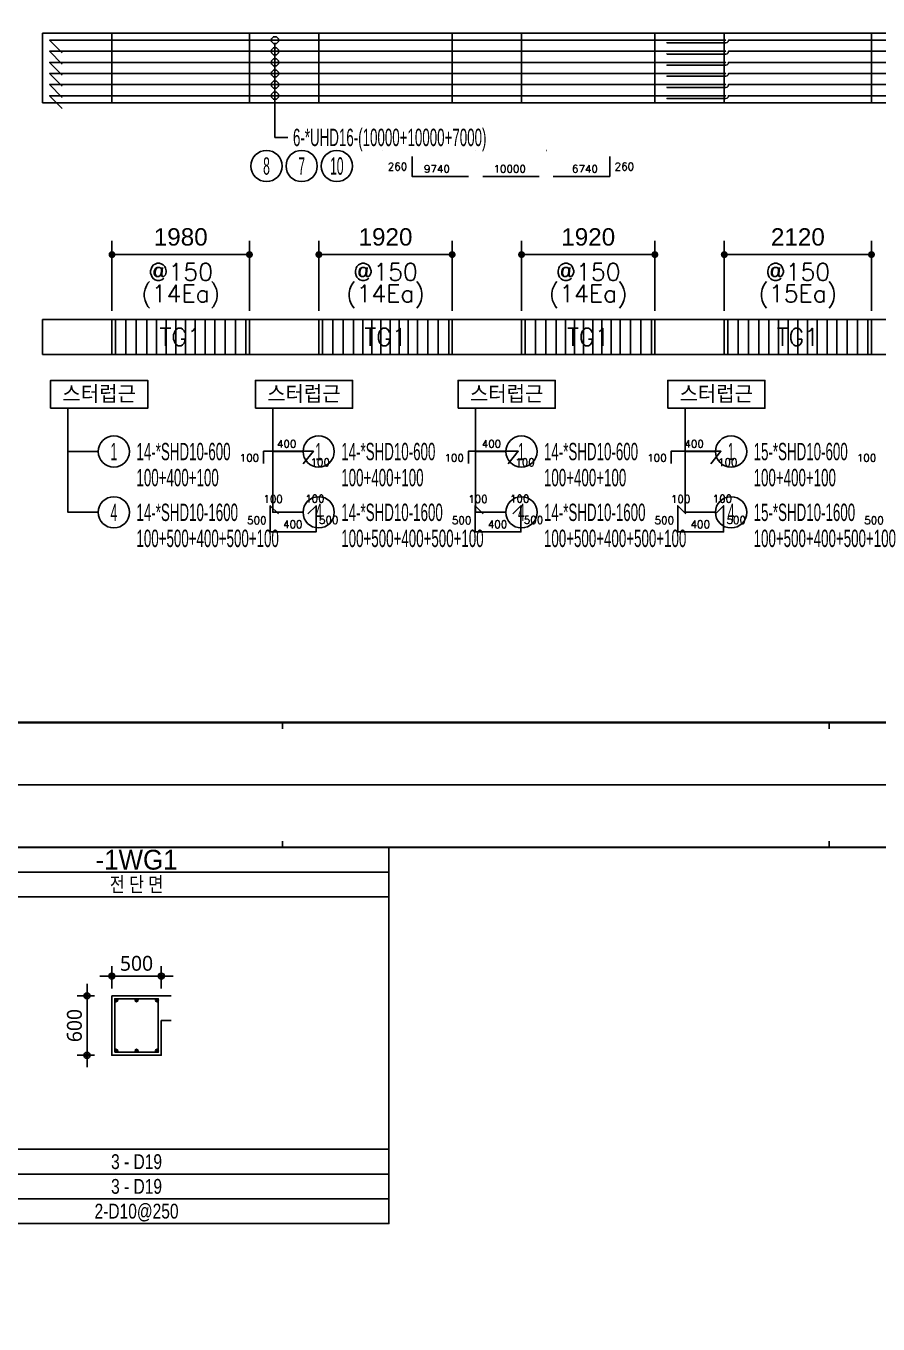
# Model space of a CAD drawing. Header units: millimetres. Extents: x 350420 to 672135, y -312840 to -44390.
# Drawn here: x 472335 to 484609, y -143151 to -124455 of the extents above; entities that cross this region are included whole.
import ezdxf
from ezdxf.enums import TextEntityAlignment as Align

# ---------------------------------------------------------------- set-up
doc = ezdxf.new("R2010")
doc.units = ezdxf.units.MM
doc.header["$LTSCALE"] = 65
doc.layers.get('Defpoints').update_dxf_attribs({"color": 145})
for name, color, linetype in [('00', 7, 'Continuous'), ('BAR', 2, 'Continuous'), ('BAR1', 3, 'Continuous'), ('BARR', 1, 'Continuous'), ('DIM', 7, 'Continuous'), ('LINE', 7, 'Continuous'), ('NAME-B', 6, 'Continuous'), ('RP_DIM', 7, 'Continuous'), ('RP_TAG', 7, 'Continuous'), ('XDIM', 7, 'Continuous'), ('XREBAR', 1, 'Continuous'), ('XSTRUCT', 2, 'Continuous'), ('XTAG', 7, 'Continuous'), ('보', 4, 'Continuous')]:
    doc.layers.add(name, color=color, linetype=linetype)
doc.layers.add('TEXT', color=3, linetype='Continuous', lineweight=9)
doc.styles.add('RPWK1', font='arial.ttf', dxfattribs={"bigfont": 'whgtxt.shx'})
doc.styles.add('RPWK2', font='romans.shx', dxfattribs={"bigfont": 'whgtxt.shx'})
doc.styles.get("Standard").update_dxf_attribs({"font": 'arial.ttf'})
doc.styles.add('XRebar', font='Romans.shx', dxfattribs={"bigfont": 'whgtxt.shx'})
doc.styles.add('돋음', font='Dotum.ttf')
doc.styles.add('맑은고딕', font='malgun.ttf')
doc.dimstyles.new('DIM_30', dxfattribs={"dimscale": 30, "dimtxt": 3, "dimasz": 1.2, "dimexe": 2, "dimexo": 1.5, "dimgap": 1, "dimtad": 1, "dimdec": 0, "dimdsep": 46, "dimtxsty": '맑은고딕', "dimblk1": 'DIMDOT', "dimblk2": 'DIMDOT', "dimsah": 1, "dimcen": 1, "dimdle": 2, "dimclrd": 7, "dimclre": 7, "dimclrt": 3, "dimadec": 0, "dimazin": 0, "dimtfac": 1, "dimtdec": 0, "dimtix": 1, "dimtmove": 2, "dimatfit": 3, "dimldrblk": 'DIMDOT', "dimfxl": 0, "dimtolj": 1, "dimarcsym": 0})
doc.dimstyles.new('XRebarm', dxfattribs={"dimscale": 100, "dimtxt": 2.5, "dimasz": 1, "dimexe": 2, "dimexo": 0, "dimgap": 1.25, "dimtad": 1, "dimdec": 0, "dimzin": 0, "dimdsep": 46, "dimtxsty": 'Standard', "dimblk": 'DOT', "dimcen": 0.09, "dimclrd": 7, "dimclre": 7, "dimclrt": 3, "dimadec": 0, "dimazin": 0, "dimtfac": 1, "dimtdec": 4, "dimtofl": 0, "dimtmove": 0, "dimatfit": 3, "dimfxl": 0, "dimtolj": 1, "dimtzin": 0, "dimarcsym": 0})

# ---------------------------------------------------------------- blocks, each defined once
blk = doc.blocks.new('_Dot')
at = {"color": 0, "linetype": 'ByBlock', "lineweight": -2}
blk.add_line((-0.5, 0), (-1, 0), dxfattribs=at)
at = {"color": 0, "linetype": 'ByBlock', "const_width": 0.5}
blk.add_lwpolyline([(-0.25, 0, 1), (0.25, 0, 1)], format="xyb", close=True, dxfattribs=at)
blk = doc.blocks.new('*D1305')
at = {"layer": 'Defpoints', "color": 0, "linetype": 'Continuous', "transparency": 16777216}
for p in [(475554, -127748), (473574, -128560), (475554, -128560)]:
    blk.add_point(p, dxfattribs=at).dxf.unprotected_set("ltscale", 0)
at = {"layer": 'XDIM', "color": 7, "linetype": 'Continuous', "lineweight": -2, "transparency": 16777216}
for p, q in [((473574, -128560), (473574, -127548)), ((475554, -128560), (475554, -127548)), ((473674, -127748), (475454, -127748))]:
    blk.add_line(p, q, dxfattribs=at).dxf.unprotected_set("ltscale", 0)
at = {"layer": 'XDIM', "color": 7, "linetype": 'Continuous', "lineweight": -2, "transparency": 16777216, "xscale": 100, "yscale": 100, "zscale": 100, "rotation": 180}
blk.add_blockref('_Dot', (473574, -127748), dxfattribs=at).dxf.unprotected_set("ltscale", 0)
at = {"layer": 'XDIM', "color": 7, "linetype": 'Continuous', "lineweight": -2, "transparency": 16777216, "xscale": 100, "yscale": 100, "zscale": 100}
blk.add_blockref('_Dot', (475554, -127748), dxfattribs=at).dxf.unprotected_set("ltscale", 0)
at = {"layer": 'XDIM', "color": 3, "linetype": 'Continuous', "transparency": 16777216, "insert": (474564, -127495), "char_height": 250, "attachment_point": 5}
blk.add_mtext('\\A1;1980', dxfattribs=at).dxf.unprotected_set("ltscale", 0)
blk = doc.blocks.new('*D1306')
at = {"layer": 'Defpoints', "color": 0, "linetype": 'Continuous', "transparency": 16777216}
for p in [(478474, -127748), (476554, -128560), (478474, -128560)]:
    blk.add_point(p, dxfattribs=at).dxf.unprotected_set("ltscale", 0)
at = {"layer": 'XDIM', "color": 7, "linetype": 'Continuous', "lineweight": -2, "transparency": 16777216}
for p, q in [((476554, -128560), (476554, -127548)), ((478474, -128560), (478474, -127548)), ((476654, -127748), (478374, -127748))]:
    blk.add_line(p, q, dxfattribs=at).dxf.unprotected_set("ltscale", 0)
at = {"layer": 'XDIM', "color": 7, "linetype": 'Continuous', "lineweight": -2, "transparency": 16777216, "xscale": 100, "yscale": 100, "zscale": 100, "rotation": 180}
blk.add_blockref('_Dot', (476554, -127748), dxfattribs=at).dxf.unprotected_set("ltscale", 0)
at = {"layer": 'XDIM', "color": 7, "linetype": 'Continuous', "lineweight": -2, "transparency": 16777216, "xscale": 100, "yscale": 100, "zscale": 100}
blk.add_blockref('_Dot', (478474, -127748), dxfattribs=at).dxf.unprotected_set("ltscale", 0)
at = {"layer": 'XDIM', "color": 3, "linetype": 'Continuous', "transparency": 16777216, "insert": (477514, -127495), "char_height": 250, "attachment_point": 5}
blk.add_mtext('\\A1;1920', dxfattribs=at).dxf.unprotected_set("ltscale", 0)
blk = doc.blocks.new('*D1307')
at = {"layer": 'Defpoints', "color": 0, "linetype": 'Continuous', "transparency": 16777216}
for p in [(481394, -127748), (479474, -128560), (481394, -128560)]:
    blk.add_point(p, dxfattribs=at).dxf.unprotected_set("ltscale", 0)
at = {"layer": 'XDIM', "color": 7, "linetype": 'Continuous', "lineweight": -2, "transparency": 16777216}
for p, q in [((479474, -128560), (479474, -127548)), ((481394, -128560), (481394, -127548)), ((479574, -127748), (481294, -127748))]:
    blk.add_line(p, q, dxfattribs=at).dxf.unprotected_set("ltscale", 0)
at = {"layer": 'XDIM', "color": 7, "linetype": 'Continuous', "lineweight": -2, "transparency": 16777216, "xscale": 100, "yscale": 100, "zscale": 100, "rotation": 180}
blk.add_blockref('_Dot', (479474, -127748), dxfattribs=at).dxf.unprotected_set("ltscale", 0)
at = {"layer": 'XDIM', "color": 7, "linetype": 'Continuous', "lineweight": -2, "transparency": 16777216, "xscale": 100, "yscale": 100, "zscale": 100}
blk.add_blockref('_Dot', (481394, -127748), dxfattribs=at).dxf.unprotected_set("ltscale", 0)
at = {"layer": 'XDIM', "color": 3, "linetype": 'Continuous', "transparency": 16777216, "insert": (480434, -127495), "char_height": 250, "attachment_point": 5}
blk.add_mtext('\\A1;1920', dxfattribs=at).dxf.unprotected_set("ltscale", 0)
blk = doc.blocks.new('*D1308')
at = {"layer": 'Defpoints', "color": 0, "linetype": 'Continuous', "transparency": 16777216}
for p in [(484514, -127748), (482394, -128560), (484514, -128560)]:
    blk.add_point(p, dxfattribs=at).dxf.unprotected_set("ltscale", 0)
at = {"layer": 'XDIM', "color": 7, "linetype": 'Continuous', "lineweight": -2, "transparency": 16777216}
for p, q in [((482394, -128560), (482394, -127548)), ((484514, -128560), (484514, -127548)), ((482494, -127748), (484414, -127748))]:
    blk.add_line(p, q, dxfattribs=at).dxf.unprotected_set("ltscale", 0)
at = {"layer": 'XDIM', "color": 7, "linetype": 'Continuous', "lineweight": -2, "transparency": 16777216, "xscale": 100, "yscale": 100, "zscale": 100, "rotation": 180}
blk.add_blockref('_Dot', (482394, -127748), dxfattribs=at).dxf.unprotected_set("ltscale", 0)
at = {"layer": 'XDIM', "color": 7, "linetype": 'Continuous', "lineweight": -2, "transparency": 16777216, "xscale": 100, "yscale": 100, "zscale": 100}
blk.add_blockref('_Dot', (484514, -127748), dxfattribs=at).dxf.unprotected_set("ltscale", 0)
at = {"layer": 'XDIM', "color": 3, "linetype": 'Continuous', "transparency": 16777216, "insert": (483454, -127495), "char_height": 250, "attachment_point": 5}
blk.add_mtext('\\A1;2120', dxfattribs=at).dxf.unprotected_set("ltscale", 0)
blk = doc.blocks.new('dhs_sheet2e')
at = {"color": 7}
for p, q in [((20500.6, 57331.7), (20500.6, 57531.5)), ((38004.8, 57331.7), (38004.8, 57531.5)), ((20500.6, 1997.6), (20500.6, 1797.9)), ((38004.8, 1997.6), (38004.8, 1797.9))]:
    blk.add_line(p, q, dxfattribs=at)
blk.add_lwpolyline([(84000, 0), (84000, 59329.4), (0, 59329.4), (0, 0)], close=True, dxfattribs=at)
at = {"color": 30, "const_width": 64.9}
blk.add_lwpolyline([(81003.6, 57331.7), (2996.4, 57331.7), (2996.4, 1997.6), (81003.6, 1997.6)], close=True, dxfattribs=at)
blk = doc.blocks.new('DFHDHBSD')
at = {"color": 255, "xscale": 0.5, "yscale": 0.5, "zscale": 0.5}
blk.add_blockref('dhs_sheet2e', (0, 0), dxfattribs=at)
blk = doc.blocks.new('BAR')
at = {"layer": 'BARR'}
h = blk.add_hatch(color=256, dxfattribs=at)
edge = h.paths.add_edge_path()
edge.add_arc((0, 0), 15, 0, 360)
blk.add_circle((0, 0), 15, dxfattribs=at)
blk = doc.blocks.new('DIMDOT')
at = {"layer": 'DIM', "linetype": 'Continuous'}
blk.add_line((-2, 0), (2, 0), dxfattribs=at)
for radius in [0.5, 0.25]:
    blk.add_circle((0, 0), radius, dxfattribs=at)
blk = doc.blocks.new('*D347')
at = {"layer": 'Defpoints', "color": 0, "transparency": 16777216}
for p in [(104330, -17199), (104330, -17399), (104830, -17399)]:
    blk.add_point(p, dxfattribs=at)
at = {"layer": 'DIM', "color": 7, "lineweight": -2, "transparency": 16777216}
for p, q in [((104330, -17324), (104330, -17099)), ((104830, -17324), (104830, -17099)), ((104770, -17199), (104390, -17199))]:
    blk.add_line(p, q, dxfattribs=at)
at = {"layer": 'DIM', "color": 7, "lineweight": -2, "transparency": 16777216, "xscale": 60, "yscale": 60, "zscale": 60, "rotation": 180}
blk.add_blockref('DIMDOT', (104330, -17199), dxfattribs=at)
at = {"layer": 'DIM', "color": 7, "lineweight": -2, "transparency": 16777216, "xscale": 60, "yscale": 60, "zscale": 60}
blk.add_blockref('DIMDOT', (104830, -17199), dxfattribs=at)
at = {"layer": 'DIM', "color": 3, "transparency": 16777216, "insert": (104580, -17071), "char_height": 150, "attachment_point": 5, "style": '맑은고딕'}
blk.add_mtext('\\A1;500', dxfattribs=at)
blk = doc.blocks.new('*D348')
at = {"layer": 'Defpoints', "color": 0, "transparency": 16777216}
for p in [(104230, -17399), (104080, -17999), (104230, -17999)]:
    blk.add_point(p, dxfattribs=at)
at = {"layer": 'DIM', "color": 7, "lineweight": -2, "transparency": 16777216}
for p, q in [((104155, -17399), (103980, -17399)), ((104080, -17459), (104080, -17939)), ((104155, -17999), (103980, -17999))]:
    blk.add_line(p, q, dxfattribs=at)
at = {"layer": 'DIM', "color": 7, "lineweight": -2, "transparency": 16777216, "xscale": 60, "yscale": 60, "zscale": 60}
for p, rotation in [((104080, -17399), 90), ((104080, -17999), 270)]:
    blk.add_blockref('DIMDOT', p, dxfattribs=dict(at, rotation=rotation))
at = {"layer": 'DIM', "color": 3, "transparency": 16777216, "insert": (103953, -17699), "char_height": 150, "attachment_point": 5, "rotation": 90, "style": '맑은고딕'}
blk.add_mtext('\\A1;600', dxfattribs=at)
blk = doc.blocks.new('*U1712', base_point=(473377.5, -130585))
at = {"layer": 'RP_TAG', "color": 0, "linetype": 'Continuous', "ltscale": 100}
blk.add_circle((473601.5, -130585), 225, dxfattribs=at)
at = {"layer": 'RP_TAG', "color": 0, "linetype": 'Continuous', "ltscale": 100, "style": 'RPWK1', "width": 0.5}
blk.add_text('1', height=250, dxfattribs=at).set_placement((473601.5, -130585), align=Align.MIDDLE_CENTER)
at = {"layer": 'RP_TAG', "color": 0, "linetype": 'Continuous', "ltscale": 100, "style": 'RPWK1', "width": 0.55}
for s, p in [('14-*SHD10-600', (473926.5, -130585)), ('100+400+100', (473926.5, -130960))]:
    blk.add_text(s, height=250, dxfattribs=at).set_placement(p, align=Align.MIDDLE_LEFT)
blk = doc.blocks.new('*U1713', base_point=(476327.5, -130585))
at = {"layer": 'RP_TAG', "color": 0, "linetype": 'Continuous', "ltscale": 100}
blk.add_circle((476551.5, -130585), 225, dxfattribs=at)
at = {"layer": 'RP_TAG', "color": 0, "linetype": 'Continuous', "ltscale": 100, "style": 'RPWK1', "width": 0.5}
blk.add_text('1', height=250, dxfattribs=at).set_placement((476551.5, -130585), align=Align.MIDDLE_CENTER)
at = {"layer": 'RP_TAG', "color": 0, "linetype": 'Continuous', "ltscale": 100, "style": 'RPWK1', "width": 0.55}
for s, p in [('14-*SHD10-600', (476876.5, -130585)), ('100+400+100', (476876.5, -130960))]:
    blk.add_text(s, height=250, dxfattribs=at).set_placement(p, align=Align.MIDDLE_LEFT)
blk = doc.blocks.new('*U1714', base_point=(479247.5, -130585))
at = {"layer": 'RP_TAG', "color": 0, "linetype": 'Continuous', "ltscale": 100}
blk.add_circle((479471.5, -130585), 225, dxfattribs=at)
at = {"layer": 'RP_TAG', "color": 0, "linetype": 'Continuous', "ltscale": 100, "style": 'RPWK1', "width": 0.5}
blk.add_text('1', height=250, dxfattribs=at).set_placement((479471.5, -130585), align=Align.MIDDLE_CENTER)
at = {"layer": 'RP_TAG', "color": 0, "linetype": 'Continuous', "ltscale": 100, "style": 'RPWK1', "width": 0.55}
for s, p in [('14-*SHD10-600', (479796.5, -130585)), ('100+400+100', (479796.5, -130960))]:
    blk.add_text(s, height=250, dxfattribs=at).set_placement(p, align=Align.MIDDLE_LEFT)
blk = doc.blocks.new('*U1715', base_point=(482267.5, -130585))
at = {"layer": 'RP_TAG', "color": 0, "linetype": 'Continuous', "ltscale": 100}
blk.add_circle((482491.5, -130585), 225, dxfattribs=at)
at = {"layer": 'RP_TAG', "color": 0, "linetype": 'Continuous', "ltscale": 100, "style": 'RPWK1', "width": 0.5}
blk.add_text('1', height=250, dxfattribs=at).set_placement((482491.5, -130585), align=Align.MIDDLE_CENTER)
at = {"layer": 'RP_TAG', "color": 0, "linetype": 'Continuous', "ltscale": 100, "style": 'RPWK1', "width": 0.55}
for s, p in [('15-*SHD10-600', (482816.5, -130585)), ('100+400+100', (482816.5, -130960))]:
    blk.add_text(s, height=250, dxfattribs=at).set_placement(p, align=Align.MIDDLE_LEFT)
blk = doc.blocks.new('*U1744', base_point=(473377.5, -131460))
at = {"layer": 'RP_TAG', "color": 0, "linetype": 'Continuous', "ltscale": 100}
blk.add_circle((473601.5, -131460), 225, dxfattribs=at)
at = {"layer": 'RP_TAG', "color": 0, "linetype": 'Continuous', "ltscale": 100, "style": 'RPWK1', "width": 0.5}
blk.add_text('4', height=250, dxfattribs=at).set_placement((473601.5, -131460), align=Align.MIDDLE_CENTER)
at = {"layer": 'RP_TAG', "color": 0, "linetype": 'Continuous', "ltscale": 100, "style": 'RPWK1', "width": 0.55}
for s, p in [('14-*SHD10-1600', (473926.5, -131460)), ('100+500+400+500+100', (473926.5, -131835))]:
    blk.add_text(s, height=250, dxfattribs=at).set_placement(p, align=Align.MIDDLE_LEFT)
blk = doc.blocks.new('*U1745', base_point=(476327.5, -131460))
at = {"layer": 'RP_TAG', "color": 0, "linetype": 'Continuous', "ltscale": 100}
blk.add_circle((476551.5, -131460), 225, dxfattribs=at)
at = {"layer": 'RP_TAG', "color": 0, "linetype": 'Continuous', "ltscale": 100, "style": 'RPWK1', "width": 0.5}
blk.add_text('4', height=250, dxfattribs=at).set_placement((476551.5, -131460), align=Align.MIDDLE_CENTER)
at = {"layer": 'RP_TAG', "color": 0, "linetype": 'Continuous', "ltscale": 100, "style": 'RPWK1', "width": 0.55}
for s, p in [('14-*SHD10-1600', (476876.5, -131460)), ('100+500+400+500+100', (476876.5, -131835))]:
    blk.add_text(s, height=250, dxfattribs=at).set_placement(p, align=Align.MIDDLE_LEFT)
blk = doc.blocks.new('*U1746', base_point=(479247.5, -131460))
at = {"layer": 'RP_TAG', "color": 0, "linetype": 'Continuous', "ltscale": 100}
blk.add_circle((479471.5, -131460), 225, dxfattribs=at)
at = {"layer": 'RP_TAG', "color": 0, "linetype": 'Continuous', "ltscale": 100, "style": 'RPWK1', "width": 0.5}
blk.add_text('4', height=250, dxfattribs=at).set_placement((479471.5, -131460), align=Align.MIDDLE_CENTER)
at = {"layer": 'RP_TAG', "color": 0, "linetype": 'Continuous', "ltscale": 100, "style": 'RPWK1', "width": 0.55}
for s, p in [('14-*SHD10-1600', (479796.5, -131460)), ('100+500+400+500+100', (479796.5, -131835))]:
    blk.add_text(s, height=250, dxfattribs=at).set_placement(p, align=Align.MIDDLE_LEFT)
blk = doc.blocks.new('*U1747', base_point=(482267.5, -131460))
at = {"layer": 'RP_TAG', "color": 0, "linetype": 'Continuous', "ltscale": 100}
blk.add_circle((482491.5, -131460), 225, dxfattribs=at)
at = {"layer": 'RP_TAG', "color": 0, "linetype": 'Continuous', "ltscale": 100, "style": 'RPWK1', "width": 0.5}
blk.add_text('4', height=250, dxfattribs=at).set_placement((482491.5, -131460), align=Align.MIDDLE_CENTER)
at = {"layer": 'RP_TAG', "color": 0, "linetype": 'Continuous', "ltscale": 100, "style": 'RPWK1', "width": 0.55}
for s, p in [('15-*SHD10-1600', (482816.5, -131460)), ('100+500+400+500+100', (482816.5, -131835))]:
    blk.add_text(s, height=250, dxfattribs=at).set_placement(p, align=Align.MIDDLE_LEFT)
blk = doc.blocks.new('*U1783', base_point=(476119.5834, -126060))
at = {"layer": 'RP_TAG', "color": 0, "linetype": 'Continuous', "ltscale": 100}
for centre in [(475799.8334, -126472.5), (476306.0834, -126472.5), (476812.3334, -126472.5)]:
    blk.add_circle(centre, 225, dxfattribs=at)
at = {"layer": 'RP_TAG', "color": 0, "linetype": 'Continuous', "ltscale": 100, "style": 'RPWK1', "width": 0.55}
blk.add_text('6-*UHD16-(10000+10000+7000)', height=250, dxfattribs=at).set_placement((476181.0834, -126060), align=Align.MIDDLE_LEFT)
at = {"layer": 'RP_TAG', "color": 0, "linetype": 'Continuous', "ltscale": 100, "style": 'RPWK1', "width": 0.5}
for s, p in [('8', (475799.8334, -126472.5)), ('7', (476306.0834, -126472.5)), ('10', (476812.3334, -126472.5))]:
    blk.add_text(s, height=250, dxfattribs=at).set_placement(p, align=Align.MIDDLE_CENTER)
blk = doc.blocks.new('-1WG1')
at = {"layer": 'BAR1'}
blk.add_lwpolyline([(2330, 1730), (2770, 1730), (2770, 2270), (2330, 2270)], close=True, dxfattribs=at)
at = {"layer": 'LINE', "color": 4}
for p, q in [((0, 3550), (5100, 3550)), ((0, 500), (5100, 500)), ((0, 250), (5100, 250))]:
    blk.add_line(p, q, dxfattribs=at)
at = {"layer": 'LINE'}
for p, q in [((0, 3300), (5100, 3300)), ((0, 750), (5100, 750))]:
    blk.add_line(p, q, dxfattribs=at)
blk.add_lwpolyline([(0, 3800), (0, 0), (5100, 0), (5100, 3800)], close=True, dxfattribs=at)
at = {"layer": '보'}
blk.add_line((2900, 2300), (2300, 2300), dxfattribs=at)
blk.add_lwpolyline([(2900, 2050), (2800, 2050), (2800, 1700), (2300, 1700), (2300, 2050), (2300, 2300)], dxfattribs=at)
at = {"layer": 'BAR', "xscale": -1, "rotation": 180}
for p in [(2344.5, 2255.5), (2344.5, 1744.5), (2550, 1744.5)]:
    blk.add_blockref('BAR', p, dxfattribs=at)
at = {"layer": 'BAR'}
blk.add_blockref('BAR', (2550, 2255.5), dxfattribs=at)
at = {"layer": 'BAR', "xscale": -1}
blk.add_blockref('BAR', (2755.5, 2255.5), dxfattribs=at)
at = {"layer": 'BAR', "rotation": 180.0000000000014}
blk.add_blockref('BAR', (2755.5, 1744.5), dxfattribs=at)
at = {"layer": 'TEXT', "color": 6, "style": '돋음'}
blk.add_text('-1WG1', height=200, dxfattribs=at).set_placement((2550, 3675), align=Align.MIDDLE_CENTER)
at = {"layer": 'TEXT', "style": '돋음', "width": 0.8}
for s, p in [('전 단 면', (2550, 3425)), ('3 - D19', (2550, 625)), ('3 - D19', (2550, 375)), ('2-D10@250', (2550, 125))]:
    blk.add_text(s, height=150, dxfattribs=at).set_placement(p, align=Align.MIDDLE_CENTER)
at = {"layer": 'DIM'}
for base, p1, p2, angle, picture, middle in [((2300, 2500), (2800, 2300), (2300, 2300), 180, '*D347', (2550, 2627.5)), ((2050, 1700), (2200, 2300), (2200, 1700), 270, '*D348', (1922.5, 2000))]:
    dim = blk.add_linear_dim(base=base, p1=p1, p2=p2, angle=angle, dimstyle='DIM_30', override={"dimscale": 50}, dxfattribs=at)
    dim.commit()
    dim.dimension.update_dxf_attribs({"geometry": picture, "text_midpoint": middle, "insert": (-102030.2, 19698.5)})

msp = doc.modelspace()

# ---------------------------------------------------------------- linework, layer by layer
at = {"layer": 'RP_DIM', "color": 7, "linetype": 'Continuous', "ltscale": 100}
for points in [[(475920.7, -126060), (475920.7, -124710), (475941.4, -124710), (475970.7, -124680.7), (475970.7, -124639.3), (475941.4, -124610), (475900, -124610), (475870.7, -124639.3), (475870.7, -124680.7), (475900, -124710), (475941.4, -124710), (475920.7, -124710), (475920.7, -126060), (476108.2, -126060)], [(475970.7, -124799.3), (475941.4, -124770), (475900, -124770), (475870.7, -124799.3), (475870.7, -124840.7), (475900, -124870), (475941.4, -124870), (475970.7, -124840.7), (475970.7, -124799.3)], [(475970.7, -124959.3), (475941.4, -124930), (475900, -124930), (475870.7, -124959.3), (475870.7, -125000.7), (475900, -125030), (475941.4, -125030), (475970.7, -125000.7), (475970.7, -124959.3)], [(475970.7, -125119.3), (475941.4, -125090), (475900, -125090), (475870.7, -125119.3), (475870.7, -125160.7), (475900, -125190), (475941.4, -125190), (475970.7, -125160.7), (475970.7, -125119.3)], [(475970.7, -125279.3), (475941.4, -125250), (475900, -125250), (475870.7, -125279.3), (475870.7, -125320.7), (475900, -125350), (475941.4, -125350), (475970.7, -125320.7), (475970.7, -125279.3)], [(475970.7, -125439.3), (475941.4, -125410), (475900, -125410), (475870.7, -125439.3), (475870.7, -125480.7), (475900, -125510), (475941.4, -125510), (475970.7, -125480.7), (475970.7, -125439.3)], [(472939, -129960), (472939, -130585), (473376.5, -130585)], [(475889, -129960), (475889, -130585), (476326.5, -130585)], [(478809, -129960), (478809, -130585), (479246.5, -130585)], [(481829, -129960), (481829, -130585), (482266.5, -130585)], [(472939, -130585), (472939, -131460), (473376.5, -131460)], [(475889, -130585), (475889, -131460), (476326.5, -131460)], [(478809, -130585), (478809, -131460), (479246.5, -131460)], [(481829, -130585), (481829, -131460), (482266.5, -131460)]]:
    msp.add_lwpolyline(points, dxfattribs=at)
at = {"layer": 'RP_TAG', "color": 250, "linetype": 'Continuous', "ltscale": 100}
for p, q in [((477463.5, -126247.5), (477463.5, -126247.5)), ((478813.9, -126247.5), (478813.9, -126247.5)), ((479830.6, -126247.5), (479830.7, -126247.5)), ((475915.2, -130585), (475915.2, -130585)), ((478865.2, -130585), (478865.2, -130585)), ((481785.2, -130585), (481785.2, -130585)), ((476022.1, -131460), (476022.1, -131460)), ((478972.1, -131460), (478972.1, -131460)), ((481892.1, -131460), (481892.1, -131460))]:
    msp.add_line(p, q, dxfattribs=at)
at = {"layer": 'RP_TAG', "color": 1, "linetype": 'Continuous', "ltscale": 100}
for points in [[(477897.3, -126334.1), (477897.3, -126622.5), (478711.4, -126622.5)], [(480744.7, -126334.1), (480744.7, -126622.5), (479930.6, -126622.5)], [(478913.9, -126622.5), (479728.1, -126622.5)], [(475758, -130757.2), (475758, -130580.4), (476476, -130580.4), (476329.2, -130763.3)], [(478708, -130757.2), (478708, -130580.4), (479426, -130580.4), (479279.2, -130763.3)], [(481628, -130757.2), (481628, -130580.4), (482346, -130580.4), (482199.2, -130763.3)], [(475970.4, -131480.6), (475853.6, -131364.3), (475853.6, -131741.9), (476513.6, -131741.9), (476513.6, -131364.3), (476397, -131480.6)], [(478920.4, -131480.6), (478803.6, -131364.3), (478803.6, -131741.9), (479463.6, -131741.9), (479463.6, -131364.3), (479347, -131480.6)], [(481840.4, -131480.6), (481723.6, -131364.3), (481723.6, -131741.9), (482383.6, -131741.9), (482383.6, -131364.3), (482267, -131480.6)]]:
    msp.add_lwpolyline(points, dxfattribs=at)
at = {"layer": 'XREBAR', "color": 1, "linetype": 'Continuous'}
for p, q in [((473624, -128685), (473624, -129185)), ((473774, -128685), (473774, -129185)), ((473924, -128685), (473924, -129185)), ((474074, -128685), (474074, -129185)), ((474214, -128685), (474214, -129185)), ((474354, -128685), (474354, -129185)), ((474494, -128685), (474494, -129185)), ((474634, -128685), (474634, -129185)), ((474774, -128685), (474774, -129185)), ((474914, -128685), (474914, -129185)), ((475054, -128685), (475054, -129185)), ((475204, -128685), (475204, -129185)), ((475354, -128685), (475354, -129185)), ((475504, -128685), (475504, -129185)), ((476604, -128685), (476604, -129185)), ((476754, -128685), (476754, -129185)), ((476904, -128685), (476904, -129185)), ((477054, -128685), (477054, -129185)), ((477185.4, -128685), (477185.4, -129185)), ((477316.9, -128685), (477316.9, -129185)), ((477448.3, -128685), (477448.3, -129185)), ((477579.7, -128685), (477579.7, -129185)), ((477711.1, -128685), (477711.1, -129185)), ((477842.6, -128685), (477842.6, -129185)), ((477974, -128685), (477974, -129185)), ((478124, -128685), (478124, -129185)), ((478274, -128685), (478274, -129185)), ((478424, -128685), (478424, -129185)), ((479524, -128685), (479524, -129185)), ((479674, -128685), (479674, -129185)), ((479824, -128685), (479824, -129185)), ((479974, -128685), (479974, -129185)), ((480105.4, -128685), (480105.4, -129185)), ((480236.9, -128685), (480236.9, -129185)), ((480368.3, -128685), (480368.3, -129185)), ((480499.7, -128685), (480499.7, -129185)), ((480631.1, -128685), (480631.1, -129185)), ((480762.6, -128685), (480762.6, -129185)), ((480894, -128685), (480894, -129185)), ((481044, -128685), (481044, -129185)), ((481194, -128685), (481194, -129185)), ((481344, -128685), (481344, -129185)), ((482444, -128685), (482444, -129185)), ((482594, -128685), (482594, -129185)), ((482744, -128685), (482744, -129185)), ((482894, -128685), (482894, -129185)), ((483034, -128685), (483034, -129185)), ((483174, -128685), (483174, -129185)), ((483314, -128685), (483314, -129185)), ((483454, -128685), (483454, -129185)), ((483594, -128685), (483594, -129185)), ((483734, -128685), (483734, -129185)), ((483874, -128685), (483874, -129185)), ((484014, -128685), (484014, -129185)), ((484164, -128685), (484164, -129185)), ((484314, -128685), (484314, -129185)), ((484464, -128685), (484464, -129185))]:
    msp.add_line(p, q, dxfattribs=at).dxf.unprotected_set("ltscale", 0)
for points in [[(472857.8, -124843.8), (472674, -124660), (482414, -124660), (482414, -124660)], [(481564, -124700), (481564, -124700), (482414, -124700), (482434, -124694.6), (482448.6, -124680), (482454, -124660), (491564, -124660), (491564, -124660)], [(472857.8, -125003.8), (472674, -124820), (482414, -124820), (482414, -124820)], [(481564, -124860), (481564, -124860), (482414, -124860), (482434, -124854.6), (482448.6, -124840), (482454, -124820), (491564, -124820), (491564, -124820)], [(472857.8, -125163.8), (472674, -124980), (482414, -124980), (482414, -124980)], [(481564, -125020), (481564, -125020), (482414, -125020), (482434, -125014.6), (482448.6, -125000), (482454, -124980), (491564, -124980), (491564, -124980)], [(472857.8, -125323.8), (472674, -125140), (482414, -125140), (482414, -125140)], [(481564, -125180), (481564, -125180), (482414, -125180), (482434, -125174.6), (482448.6, -125160), (482454, -125140), (491564, -125140), (491564, -125140)], [(472857.8, -125483.8), (472674, -125300), (482414, -125300), (482414, -125300)], [(481564, -125340), (481564, -125340), (482414, -125340), (482434, -125334.6), (482448.6, -125320), (482454, -125300), (491564, -125300), (491564, -125300)], [(472857.8, -125643.8), (472674, -125460), (482414, -125460), (482414, -125460)], [(481564, -125500), (481564, -125500), (482414, -125500), (482434, -125494.6), (482448.6, -125480), (482454, -125460), (491564, -125460), (491564, -125460)]]:
    msp.add_lwpolyline(points, dxfattribs=at).dxf.unprotected_set("ltscale", 0)
at = {"layer": 'XSTRUCT', "color": 7, "linetype": 'Continuous'}
for p, q in [((472574, -124560), (472574, -125560)), ((472574, -128685), (472574, -129185))]:
    msp.add_line(p, q, dxfattribs=at).dxf.unprotected_set("ltscale", 0)
at = {"layer": 'XSTRUCT', "color": 2, "linetype": 'Continuous'}
for p, q in [((472574, -124560), (473574, -124560)), ((473574, -124560), (475554, -124560)), ((475554, -124560), (476554, -124560)), ((476554, -124560), (478474, -124560)), ((478474, -124560), (479474, -124560)), ((479474, -124560), (481394, -124560)), ((481394, -124560), (482394, -124560)), ((482394, -124560), (484514, -124560)), ((484514, -124560), (485514, -124560)), ((472574, -125560), (473574, -125560)), ((473574, -125560), (475554, -125560)), ((475554, -125560), (476554, -125560)), ((476554, -125560), (478474, -125560)), ((478474, -125560), (479474, -125560)), ((479474, -125560), (481394, -125560)), ((481394, -125560), (482394, -125560)), ((482394, -125560), (484514, -125560)), ((484514, -125560), (485514, -125560)), ((472574, -128685), (473574, -128685)), ((475554, -128685), (476554, -128685)), ((478474, -128685), (479474, -128685)), ((481394, -128685), (482394, -128685)), ((484514, -128685), (485514, -128685)), ((472574, -129185), (473574, -129185)), ((475554, -129185), (476554, -129185)), ((478474, -129185), (479474, -129185)), ((481394, -129185), (482394, -129185)), ((484514, -129185), (485514, -129185))]:
    msp.add_line(p, q, dxfattribs=at).dxf.unprotected_set("ltscale", 0)
at = {"layer": 'XSTRUCT', "color": 253, "linetype": 'Continuous'}
for p, q in [((473574, -124560), (473574, -125560)), ((475554, -124560), (475554, -125560)), ((476554, -124560), (476554, -125560)), ((478474, -124560), (478474, -125560)), ((479474, -124560), (479474, -125560)), ((481394, -124560), (481394, -125560)), ((482394, -124560), (482394, -125560)), ((484514, -124560), (484514, -125560)), ((473574, -128685), (473574, -129185)), ((475554, -128685), (475554, -129185)), ((476554, -128685), (476554, -129185)), ((478474, -128685), (478474, -129185)), ((479474, -128685), (479474, -129185)), ((481394, -128685), (481394, -129185)), ((482394, -128685), (482394, -129185)), ((484514, -128685), (484514, -129185))]:
    msp.add_line(p, q, dxfattribs=at).dxf.unprotected_set("ltscale", 0)
at = {"layer": 'XSTRUCT', "color": 1, "linetype": 'Continuous'}
for p, q in [((473574, -128685), (475554, -128685)), ((476554, -128685), (478474, -128685)), ((479474, -128685), (481394, -128685)), ((482394, -128685), (484514, -128685)), ((473574, -129185), (475554, -129185)), ((476554, -129185), (478474, -129185)), ((479474, -129185), (481394, -129185)), ((482394, -129185), (484514, -129185))]:
    msp.add_line(p, q, dxfattribs=at).dxf.unprotected_set("ltscale", 0)
at = {"layer": 'XTAG', "color": 7, "linetype": 'Continuous'}
for points in [[(472689, -129960), (474089, -129960), (474089, -129560), (472689, -129560), (472689, -129960)], [(475639, -129960), (477039, -129960), (477039, -129560), (475639, -129560), (475639, -129960)], [(478559, -129960), (479959, -129960), (479959, -129560), (478559, -129560), (478559, -129960)], [(481579, -129960), (482979, -129960), (482979, -129560), (481579, -129560), (481579, -129960)]]:
    msp.add_lwpolyline(points, close=True, dxfattribs=at).dxf.unprotected_set("ltscale", 0)

# ---------------------------------------------------------------- block references
at = {"layer": '00', "xscale": 0.8999999981431359, "yscale": 0.8999999981431359, "zscale": 0.8999999981431359}
for p in [(466804.9, -135386.2), (466804.9, -162084.4)]:
    msp.add_blockref('DFHDHBSD', p, dxfattribs=at)
at = {"layer": 'NAME-B', "xscale": 1.42580481625681, "yscale": 1.42580481625681, "zscale": 1.42580481625681}
msp.add_blockref('-1WG1', (470292, -141703.2), dxfattribs=at)
at = {"layer": 'RP_TAG', "color": 171, "linetype": 'Continuous', "ltscale": 1.15363e-317}
msp.add_blockref('*U1783', (476119.6, -126060), dxfattribs=at)
at = {"layer": 'RP_TAG', "color": 30, "linetype": 'Continuous', "ltscale": 1.15363e-317}
for name, p in [('*U1712', (473377.5, -130585)), ('*U1713', (476327.5, -130585)), ('*U1714', (479247.5, -130585)), ('*U1715', (482267.5, -130585)), ('*U1744', (473377.5, -131460)), ('*U1745', (476327.5, -131460)), ('*U1746', (479247.5, -131460)), ('*U1747', (482267.5, -131460))]:
    msp.add_blockref(name, p, dxfattribs=at)

# ---------------------------------------------------------------- texts
at = {"layer": 'RP_TAG', "color": 2, "linetype": 'Continuous', "ltscale": 100, "style": 'RPWK2'}
msp.add_text('260', height=108.89, dxfattribs=at).set_placement((477826.8, -126567.4), align=Align.BOTTOM_RIGHT)
for s, p in [('9740', (478254.8, -126599.7)), ('10000', (479303.2, -126600.6)), ('400', (476089.8, -130560.1)), ('400', (479039.8, -130560.1)), ('400', (481959.8, -130560.1)), ('100', (475894.9, -131356.3)), ('100', (476496.7, -131352)), ('100', (478844.9, -131356.3)), ('100', (479446.7, -131352)), ('100', (481764.9, -131356.3)), ('100', (482366.7, -131352)), ('400', (476177.9, -131720.3)), ('400', (479127.9, -131720.3)), ('400', (482047.9, -131720.3))]:
    msp.add_text(s, height=108.89, dxfattribs=at).set_placement(p, align=Align.BOTTOM_CENTER)
msp.add_text('6740', height=108.89, rotation=359.99998, dxfattribs=at).set_placement((480387.3, -126599.7), align=Align.BOTTOM_CENTER)
msp.add_text('260', height=108.89, rotation=359.99998, dxfattribs=at).set_placement((480815.2, -126567.4), align=Align.BOTTOM_LEFT)
for s, p in [('100', (475693.6, -130675.9)), ('100', (478643.6, -130675.9)), ('100', (481563.6, -130675.9)), ('100', (484583.6, -130675.9)), ('500', (475800.4, -131574.7)), ('500', (478750.4, -131574.7)), ('500', (481670.4, -131574.7)), ('500', (484690.4, -131574.7))]:
    msp.add_text(s, height=108.89, dxfattribs=at).set_placement(p, align=Align.MIDDLE_RIGHT)
for p in [(476433.4, -130684.9), (479383.4, -130684.9), (482303.4, -130684.9)]:
    msp.add_text('100', height=108.89, dxfattribs=at).set_placement(p, align=Align.TOP_LEFT)
for p in [(476555.9, -131569.7), (479505.9, -131569.7), (482425.9, -131569.7)]:
    msp.add_text('500', height=108.89, dxfattribs=at).set_placement(p, align=Align.MIDDLE_LEFT)
at = {"layer": 'XDIM', "color": 7, "linetype": 'Continuous', "style": 'XRebar'}
for s, p in [('@150', (474564, -127872.5)), ('@150', (477514, -127872.5)), ('@150', (480434, -127872.5)), ('@150', (483454, -127872.5)), ('(14Ea)', (474564, -128185)), ('(14Ea)', (477514, -128185)), ('(14Ea)', (480434, -128185)), ('(15Ea)', (483454, -128185))]:
    e = msp.add_text(s, height=250, dxfattribs=at)
    e.set_placement(p, align=Align.TOP_CENTER)
    e.dxf.unprotected_set("ltscale", 0)
at = {"layer": 'XDIM', "color": 3, "linetype": 'Continuous', "style": 'XRebar'}
for p in [(473389, -129760), (476339, -129760), (479259, -129760), (482279, -129760)]:
    e = msp.add_text('스터럽근', height=250, dxfattribs=at)
    e.set_placement(p, align=Align.MIDDLE_CENTER)
    e.dxf.unprotected_set("ltscale", 0)
at = {"layer": 'XSTRUCT', "color": 2, "linetype": 'Continuous', "style": 'XRebar'}
for p in [(474564, -128935), (477514, -128935), (480434, -128935), (483454, -128935)]:
    e = msp.add_text('TG1', height=250, dxfattribs=at)
    e.set_placement(p, align=Align.MIDDLE_CENTER)
    e.dxf.unprotected_set("ltscale", 0)

# ---------------------------------------------------------------- dimensions: what is measured, and where the dimension line sits
at = {"layer": 'XDIM', "color": 7, "linetype": 'Continuous'}
for base, p1, p2, picture, middle in [((475554, -127747.5), (473574, -128560), (475554, -128560), '*D1305', (474564, -127747.5)), ((478474, -127747.5), (476554, -128560), (478474, -128560), '*D1306', (477514, -127747.5)), ((481394, -127747.5), (479474, -128560), (481394, -128560), '*D1307', (480434, -127747.5)), ((484514, -127747.5), (482394, -128560), (484514, -128560), '*D1308', (483454, -127747.5))]:
    dim = msp.add_linear_dim(base=base, p1=p1, p2=p2, angle=0, dimstyle='XRebarm', override={"dimscale": 100}, dxfattribs=at)
    dim.commit()
    dim.dimension.update_dxf_attribs({"geometry": picture, "text_midpoint": middle, "dimtype": 161})
    dim.dimension.dxf.unprotected_set("ltscale", 0)

doc.saveas('drawing.dxf')
